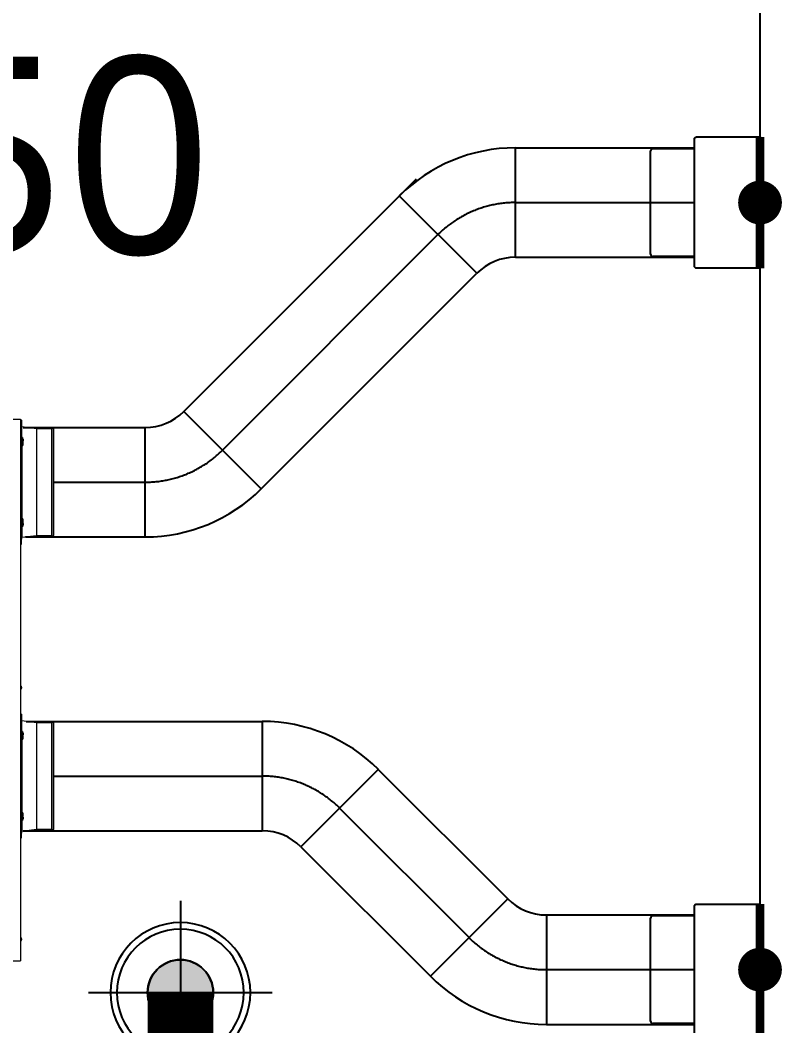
# Model space of a CAD drawing. Header units: millimetres. Extents: x 61566 to 667441, y 0 to 118800.
# Drawn here: x 447794 to 449535, y 59346 to 61644 of the extents above; entities that cross this region are included whole.
import ezdxf

# ---------------------------------------------------------------- set-up
doc = ezdxf.new("R2010")
doc.units = ezdxf.units.MM
doc.header["$LTSCALE"] = 200
doc.linetypes.add('CENTER', pattern=[50.8, 31.75, -6.35, 6.35, -6.35])
for name, color, linetype in [('DUCT', 7, 'Continuous'), ('LG-TEXT', 2, 'Continuous'), ('LG-환기', 2, 'Continuous'), ('TEXT', 3, 'Continuous'), ('환기(RA)', 2, 'Continuous'), ('환기(SA)', 3, 'Continuous'), ('환기유니트', 6, 'Continuous')]:
    doc.layers.add(name, color=color, linetype=linetype)
doc.styles.add('LG전자', font='malgun.ttf')

# ---------------------------------------------------------------- blocks, each defined once
blk = doc.blocks.new('A$C40B63A93')
at = {"color": 1}
for p, q in [((210, 420), (210, 0)), ((420, 210), (0, 210))]:
    blk.add_line(p, q, dxfattribs=at)
at = {"color": 0}
for radius in [160, 145, 75]:
    blk.add_circle((210, 210), radius, dxfattribs=at)
blk = doc.blocks.new('상업용 프리미엄환기 800~1000CMH')
at = {"layer": 'LG-환기', "color": 0, "linetype": 'Continuous', "lineweight": 18}
for p, q in [((332.5, 1261.3), (-10.4, 1261.3)), ((-10.4, 23.9), (-10.4, 1261.3)), ((-12.8, 1214.5), (-12.8, 1214.5)), ((-10.9, 1208.1), (-10.9, 1217)), ((-13.5, 965.4), (-46.9, 961.2)), ((-13.5, 941.2), (-13.5, 965.4)), ((-12.4, 980.9), (-12.6, 969.9)), ((-12.6, 937.7), (-12.6, 969.9)), ((-12.4, 980.9), (-12.4, 971.7)), ((-10.4, 980.9), (-12.4, 980.9)), ((-12.4, 969.6), (-12.4, 870.6)), ((-12, 972.4), (-12, 972.4)), ((-82.5, 962.9), (-86.8, 961.2)), ((-86.8, 961.2), (-86.8, 717.6)), ((-82.5, 962.9), (-82.5, 715.8)), ((-81.8, 962.4), (-81.8, 716.3)), ((-46.9, 961.2), (-81.8, 961.2)), ((-46.9, 717.6), (-46.9, 961.2)), ((-16.7, 935.9), (-17.1, 935.9)), ((-17.1, 935.1), (-16.7, 935.1)), ((-16.7, 937.7), (-16.7, 937.7)), ((-16.7, 933.4), (-16.7, 933.4)), ((-15.5, 923.3), (-15.5, 931.4)), ((-14.9, 940.2), (-14.9, 930.8)), ((-14.6, 940.2), (-14.9, 940.2)), ((-14.9, 930.8), (-14.6, 930.8)), ((-14.6, 924.7), (-14.6, 941.2)), ((-12.4, 941.2), (-14.6, 941.2)), ((-14.6, 930.9), (-12.5, 930.9)), ((-13.5, 755.2), (-13.5, 923.5)), ((-12.6, 751.4), (-12.6, 927.3)), ((-9.6, 870.6), (-12.4, 870.6)), ((-12.4, 697.9), (-12.4, 808.1)), ((-12.4, 808.1), (-9.6, 808.1)), ((-16.7, 743.6), (-17.1, 743.6)), ((-17.1, 742.8), (-16.7, 742.8)), ((-16.7, 745.3), (-16.7, 745.3)), ((-16.7, 741), (-16.7, 741)), ((-15.5, 747.4), (-15.5, 755.4)), ((-14.9, 747.9), (-14.9, 738.5)), ((-14.6, 747.9), (-14.9, 747.9)), ((-14.9, 738.5), (-14.6, 738.5)), ((-14.6, 737.5), (-14.6, 754)), ((-14.6, 747.8), (-12.5, 747.8)), ((-14.6, 737.5), (-12.4, 737.5)), ((-13.5, 737.5), (-13.5, 713.3)), ((-12.6, 741), (-12.6, 708.9)), ((-86.8, 717.6), (-82.5, 715.8)), ((-81.8, 717.6), (-46.9, 717.6)), ((-46.9, 717.6), (-13.5, 713.3)), ((-12.6, 708.9), (-12.4, 697.9)), ((-12.4, 697.9), (-10.4, 697.9)), ((-12.8, 639.5), (-12.8, 639.5)), ((-10.9, 633.1), (-10.9, 642)), ((-12.4, 309.6), (-12.6, 298.6)), ((-10.4, 309.6), (-12.4, 309.6)), ((-12.4, 309.6), (-12.4, 199.3)), ((-82.5, 291.6), (-86.8, 289.9)), ((-86.8, 289.9), (-86.8, 46.3)), ((-82.5, 291.6), (-82.5, 44.5)), ((-81.8, 291.1), (-81.8, 45)), ((-46.9, 289.9), (-81.8, 289.9)), ((-13.5, 294.1), (-46.9, 289.9)), ((-46.9, 46.3), (-46.9, 289.9)), ((-13.5, 269.9), (-13.5, 294.1)), ((-12.6, 266.4), (-12.6, 298.6)), ((-16.7, 264.6), (-17.1, 264.6)), ((-17.1, 263.8), (-16.7, 263.8)), ((-16.7, 266.4), (-16.7, 266.4)), ((-16.7, 262.1), (-16.7, 262.1)), ((-15.5, 252), (-15.5, 260.1)), ((-14.6, 268.9), (-14.9, 268.9)), ((-14.9, 268.9), (-14.9, 259.5)), ((-14.9, 259.5), (-14.6, 259.5)), ((-12.4, 269.9), (-14.6, 269.9)), ((-14.6, 253.4), (-14.6, 269.9)), ((-14.6, 259.6), (-12.5, 259.6)), ((-12.6, 80.1), (-12.6, 256)), ((-13.5, 83.9), (-13.5, 252.2)), ((-10.4, 199.3), (-12.4, 199.3)), ((-12.4, 136.8), (-10.4, 136.8)), ((-12.4, 26.6), (-12.4, 136.8)), ((-16.7, 72.3), (-17.1, 72.3)), ((-17.1, 71.5), (-16.7, 71.5)), ((-16.7, 74), (-16.7, 74)), ((-16.7, 69.7), (-16.7, 69.7)), ((-15.5, 76.1), (-15.5, 84.1)), ((-14.6, 76.6), (-14.9, 76.6)), ((-14.9, 76.6), (-14.9, 67.2)), ((-14.6, 66.2), (-14.6, 82.7)), ((-14.6, 76.5), (-12.5, 76.5)), ((-12.6, 69.7), (-12.6, 37.6)), ((-86.8, 46.3), (-82.5, 44.5)), ((-81.8, 46.3), (-46.9, 46.3)), ((-46.9, 46.3), (-13.5, 42)), ((-14.9, 67.2), (-14.6, 67.2)), ((-14.6, 66.2), (-12.4, 66.2)), ((-13.5, 66.2), (-13.5, 42)), ((-12.6, 37.6), (-12.4, 26.6)), ((-12.4, 26.6), (-10.4, 26.6)), ((1051.8, 23.9), (-10.4, 23.9))]:
    blk.add_line(p, q, dxfattribs=at)
for centre, radius, start, end in [((-7.8, 1212.6), 5.4, 124.6013, 158.604), ((-7.8, 1212.6), 5.4, 206.0867, 235.3987), ((-10.7, 1216.8), 0.3, 0, 124.6013), ((-10.7, 1208.4), 0.3, 235.3987, 0), ((-13.6, 966.4), 1, 277.3264, 0), ((-7, 970.5), 5.4, 128.9696, 158.604), ((-7, 970.5), 5.4, 206.0867, 231.0303), ((-82.3, 962.4), 0.5, 0, 111.8014), ((-11, 935.5), 6.09, 159.3157, 176.2321), ((-11, 935.5), 6.09, 183.7679, 200.6843), ((-11, 935.5), 6.1, 129.6019, 159.3622), ((-11, 935.5), 5.71, 175.982, 184.018), ((-11, 935.5), 6.1, 200.6378, 230.3981), ((-11, 743.2), 6.09, 159.3157, 176.2321), ((-11, 743.2), 6.09, 183.7679, 200.6843), ((-11, 743.2), 6.1, 129.6019, 159.3622), ((-11, 743.2), 5.71, 175.982, 184.018), ((-11, 743.2), 6.1, 200.6378, 230.3981), ((-82.3, 716.3), 0.5, 248.1986, 0), ((-13.6, 712.3), 1, 0, 82.6736), ((-7.8, 637.6), 5.4, 124.6013, 158.604), ((-7.8, 637.6), 5.4, 206.0867, 235.3987), ((-10.7, 641.8), 0.3, 0, 124.6013), ((-10.7, 633.4), 0.3, 235.3987, 0), ((-82.3, 291.1), 0.5, 0, 111.8014), ((-13.6, 295.1), 1, 277.3264, 0), ((-11, 264.2), 6.09, 159.3157, 176.2321), ((-11, 264.2), 6.09, 183.7679, 200.6843), ((-11, 264.2), 6.1, 129.6019, 159.3622), ((-11, 264.2), 5.71, 175.982, 184.018), ((-11, 264.2), 6.1, 200.6378, 230.3981), ((-11, 71.9), 6.09, 159.3157, 176.2321), ((-11, 71.9), 6.09, 183.7679, 200.6843), ((-11, 71.9), 6.1, 129.6019, 159.3622), ((-11, 71.9), 5.71, 175.982, 184.018), ((-11, 71.9), 6.1, 200.6378, 230.3981), ((-82.3, 45), 0.5, 248.1986, 0), ((-13.6, 41), 1, 0, 82.6736)]:
    blk.add_arc(centre, radius, start, end, dxfattribs=at)
for points, knots in [([(-13.1, 1213.3), (-13.1, 1213.2), (-13.1, 1213.2), (-13.2, 1213.2), (-13.2, 1213.2), (-13.2, 1213.2), (-13.2, 1213.2), (-13.2, 1213.1), (-13.2, 1213.1), (-13.2, 1213.1), (-13.2, 1213.1), (-13.2, 1213.1), (-13.2, 1213.1), (-13.2, 1213), (-13.2, 1213), (-13.2, 1213), (-13.2, 1213), (-13.2, 1213), (-13.2, 1213), (-13.2, 1213), (-13.2, 1213), (-13.2, 1213), (-13.1, 1213), (-13.1, 1213), (-13.1, 1213)], [0, 0, 0, 0, 0.125, 0.125, 0.1875, 0.1875, 0.25, 0.25, 0.375, 0.375, 0.4375, 0.4375, 0.5, 0.5, 0.625, 0.625, 0.6875, 0.6875, 0.75, 0.8125, 0.8125, 0.875, 0.875, 1, 1, 1, 1]), ([(-13.1, 1212.2), (-13.1, 1212.2), (-13.1, 1212.2), (-13.2, 1212.1), (-13.2, 1212.1), (-13.2, 1212.1), (-13.2, 1212.1), (-13.2, 1212.1), (-13.2, 1212.1), (-13.2, 1212.1), (-13.2, 1212.1), (-13.2, 1212.1), (-13.2, 1212.1), (-13.2, 1212.1), (-13.2, 1212), (-13.2, 1212), (-13.2, 1212), (-13.2, 1212), (-13.2, 1212), (-13.2, 1212), (-13.2, 1211.9), (-13.2, 1211.9), (-13.1, 1211.9), (-13.1, 1211.9), (-13.1, 1211.9)], [0, 0, 0, 0, 0.125, 0.125, 0.1875, 0.1875, 0.25, 0.25, 0.375, 0.375, 0.4375, 0.4375, 0.5, 0.5, 0.625, 0.625, 0.6875, 0.6875, 0.75, 0.8125, 0.8125, 0.875, 0.875, 1, 1, 1, 1]), ([(-12.8, 1214.5), (-12.9, 1214.4), (-12.9, 1214.3), (-13, 1214.1), (-13, 1214.1), (-13, 1214), (-13, 1213.9), (-13.1, 1213.7), (-13.1, 1213.5), (-13.1, 1213.3)], [0, 0, 0, 0, 0.25, 0.25, 0.375, 0.375, 0.5, 0.5, 1, 1, 1, 1]), ([(-13.1, 1213), (-13.1, 1213), (-13.1, 1213), (-13, 1213), (-13, 1213), (-12.9, 1213), (-12.9, 1213), (-12.8, 1213), (-12.8, 1213), (-12.8, 1213)], [0, 0, 0, 0, 0.5, 0.5, 0.75, 0.75, 0.875, 0.875, 1, 1, 1, 1]), ([(-12.8, 1212.2), (-12.9, 1212.2), (-13, 1212.2), (-13, 1212.2), (-13, 1212.2), (-13.1, 1212.2), (-13.1, 1212.2), (-13.1, 1212.2), (-13.1, 1212.2), (-13.1, 1212.2)], [0, 0, 0, 0, 0.5, 0.5, 0.625, 0.625, 0.75, 0.75, 1, 1, 1, 1]), ([(-13.1, 1211.9), (-13.1, 1211.7), (-13.1, 1211.6), (-13.1, 1211.5), (-13.1, 1211.4), (-13, 1211.3), (-13, 1211.3), (-13, 1211.1), (-13, 1211.1), (-13, 1211), (-12.9, 1210.8), (-12.8, 1210.7), (-12.8, 1210.6)], [0, 0, 0, 0, 0.25, 0.25, 0.375, 0.375, 0.5, 0.5, 0.625, 0.625, 0.75, 1, 1, 1, 1]), ([(-12.3, 971.2), (-12.3, 971.1), (-12.3, 971.1), (-12.4, 971.1), (-12.4, 971.1), (-12.4, 971.1), (-12.4, 971.1), (-12.4, 971), (-12.4, 971), (-12.4, 971), (-12.4, 971), (-12.4, 971), (-12.4, 971), (-12.4, 970.9), (-12.4, 970.9), (-12.4, 970.9), (-12.4, 970.9), (-12.4, 970.9), (-12.4, 970.9), (-12.4, 970.9), (-12.4, 970.9), (-12.4, 970.9), (-12.3, 970.9), (-12.3, 970.9), (-12.3, 970.9)], [0, 0, 0, 0, 0.125, 0.125, 0.1875, 0.1875, 0.25, 0.25, 0.375, 0.375, 0.4375, 0.4375, 0.5, 0.5, 0.625, 0.625, 0.6875, 0.6875, 0.75, 0.8125, 0.8125, 0.875, 0.875, 1, 1, 1, 1]), ([(-12.3, 970.1), (-12.3, 970.1), (-12.3, 970.1), (-12.4, 970), (-12.4, 970), (-12.4, 970), (-12.4, 970), (-12.4, 970), (-12.4, 970), (-12.4, 970), (-12.4, 970), (-12.4, 970), (-12.4, 970), (-12.4, 970), (-12.4, 969.9), (-12.4, 969.9), (-12.4, 969.9), (-12.4, 969.9), (-12.4, 969.9), (-12.4, 969.9), (-12.4, 969.8), (-12.4, 969.8), (-12.3, 969.8), (-12.3, 969.8), (-12.3, 969.8)], [0, 0, 0, 0, 0.125, 0.125, 0.1875, 0.1875, 0.25, 0.25, 0.375, 0.375, 0.4375, 0.4375, 0.5, 0.5, 0.625, 0.625, 0.6875, 0.6875, 0.75, 0.8125, 0.8125, 0.875, 0.875, 1, 1, 1, 1]), ([(-12, 972.4), (-12.1, 972.3), (-12.1, 972.2), (-12.2, 972), (-12.2, 972), (-12.2, 971.9), (-12.2, 971.8), (-12.3, 971.6), (-12.3, 971.4), (-12.3, 971.2)], [0, 0, 0, 0, 0.25, 0.25, 0.375, 0.375, 0.5, 0.5, 1, 1, 1, 1]), ([(-12.3, 970.9), (-12.3, 970.9), (-12.3, 970.9), (-12.2, 970.9), (-12.2, 970.9), (-12.1, 970.9), (-12.1, 970.9), (-12, 970.9), (-12, 970.9), (-12, 970.9)], [0, 0, 0, 0, 0.5, 0.5, 0.75, 0.75, 0.875, 0.875, 1, 1, 1, 1]), ([(-12, 970.1), (-12.1, 970.1), (-12.2, 970.1), (-12.2, 970.1), (-12.2, 970.1), (-12.3, 970.1), (-12.3, 970.1), (-12.3, 970.1), (-12.3, 970.1), (-12.3, 970.1)], [0, 0, 0, 0, 0.5, 0.5, 0.625, 0.625, 0.75, 0.75, 1, 1, 1, 1]), ([(-12.3, 969.8), (-12.3, 969.6), (-12.3, 969.5), (-12.3, 969.4), (-12.3, 969.3), (-12.2, 969.2), (-12.2, 969.2), (-12.2, 969), (-12.2, 969), (-12.2, 968.9), (-12.1, 968.7), (-12, 968.6), (-12, 968.5)], [0, 0, 0, 0, 0.25, 0.25, 0.375, 0.375, 0.5, 0.5, 0.625, 0.625, 0.75, 1, 1, 1, 1]), ([(-15.5, 923.3), (-15.5, 923.3), (-15.5, 923.3), (-15.4, 923.3), (-15.4, 923.3), (-15.4, 923.3), (-15.4, 923.4), (-15.3, 923.4), (-15.3, 923.5), (-15.2, 923.5), (-15.1, 923.6), (-15.1, 923.7), (-15, 923.8), (-15, 923.8), (-15, 923.8), (-15, 923.8), (-14.9, 923.9), (-14.9, 923.9), (-14.9, 924), (-14.8, 924.1), (-14.8, 924.1), (-14.8, 924.1), (-14.7, 924.2), (-14.7, 924.2), (-14.7, 924.2), (-14.7, 924.3), (-14.7, 924.3), (-14.7, 924.4), (-14.6, 924.4), (-14.6, 924.4), (-14.6, 924.5), (-14.6, 924.5), (-14.6, 924.5), (-14.6, 924.6), (-14.6, 924.6), (-14.6, 924.7), (-14.6, 924.7)], [0, 0, 0, 0, 0.015625, 0.015625, 0.03125, 0.0625, 0.0625, 0.125, 0.125, 0.25, 0.25, 0.375, 0.375, 0.40625, 0.40625, 0.4375, 0.4375, 0.5, 0.5, 0.625, 0.625, 0.65625, 0.65625, 0.6875, 0.6875, 0.75, 0.75, 0.8125, 0.8125, 0.84375, 0.84375, 0.875, 0.875, 0.9375, 0.9375, 1, 1, 1, 1]), ([(-14.6, 924.7), (-14.3, 924.8), (-13.9, 924.8), (-13.3, 924.9), (-12.9, 924.9), (-12.6, 924.9)], [0, 0, 0, 0, 0.5, 0.5, 1, 1, 1, 1]), ([(-12.6, 924.9), (-12.6, 924.8), (-12.6, 924.8), (-12.6, 924.8), (-12.6, 924.7), (-12.6, 924.7), (-12.6, 924.7), (-12.6, 924.6), (-12.6, 924.6), (-12.7, 924.6), (-12.7, 924.5), (-12.7, 924.5), (-12.7, 924.4), (-12.7, 924.4), (-12.7, 924.4), (-12.8, 924.3), (-12.8, 924.3), (-12.8, 924.2), (-12.9, 924.2), (-12.9, 924.1), (-12.9, 924), (-13, 924), (-13, 924), (-13, 924), (-13, 923.9), (-13.1, 923.9), (-13.1, 923.8), (-13.2, 923.7), (-13.3, 923.7), (-13.3, 923.6), (-13.4, 923.6), (-13.4, 923.5), (-13.4, 923.5), (-13.4, 923.5), (-13.5, 923.5), (-13.5, 923.5), (-13.5, 923.5)], [0, 0, 0, 0, 0.0625, 0.0625, 0.125, 0.125, 0.15625, 0.15625, 0.1875, 0.1875, 0.25, 0.25, 0.3125, 0.3125, 0.34375, 0.34375, 0.375, 0.375, 0.5, 0.5, 0.5625, 0.5625, 0.59375, 0.59375, 0.625, 0.625, 0.75, 0.75, 0.875, 0.875, 0.9375, 0.9375, 0.96875, 0.984375, 0.984375, 1, 1, 1, 1]), ([(-12.5, 930.9), (-12.5, 930), (-12.5, 929), (-12.6, 927.8), (-12.6, 927.6), (-12.6, 927.3)], [0, 0, 0, 0, 0.778328, 0.778328, 1, 1, 1, 1]), ([(-12.4, 939.4), (-12.4, 939.3), (-12.4, 939.1), (-12.4, 938.9), (-12.4, 938.9), (-12.4, 938.8), (-12.4, 938.7), (-12.4, 938.6), (-12.4, 938.3), (-12.4, 938), (-12.4, 937.6), (-12.4, 937.4), (-12.4, 937.3), (-12.4, 937.1), (-12.4, 937.1), (-12.4, 937), (-12.4, 937), (-12.4, 936.7), (-12.4, 936.3), (-12.4, 936), (-12.4, 935.6), (-12.4, 935.4), (-12.4, 935.1), (-12.4, 935.1), (-12.4, 935), (-12.4, 934.8), (-12.4, 934.7), (-12.4, 934.4), (-12.4, 934), (-12.4, 933.6), (-12.4, 933.3), (-12.4, 933.2), (-12.4, 933.1), (-12.4, 933), (-12.4, 932.7), (-12.4, 932.3), (-12.5, 932), (-12.5, 931.8), (-12.5, 931.7), (-12.5, 931.6), (-12.5, 931.5), (-12.5, 931.4), (-12.5, 931.4), (-12.5, 931.2), (-12.5, 931.1), (-12.5, 930.9)], [0, 0, 0, 0, 0.0625, 0.0625, 0.078125, 0.078125, 0.09375, 0.125, 0.125, 0.1875, 0.25, 0.25, 0.28125, 0.28125, 0.296875, 0.296875, 0.3125, 0.3125, 0.375, 0.4375, 0.4375, 0.5, 0.5, 0.515625, 0.515625, 0.53125, 0.5625, 0.5625, 0.625, 0.6875, 0.6875, 0.71875, 0.71875, 0.75, 0.75, 0.8125, 0.875, 0.875, 0.90625, 0.90625, 0.921875, 0.921875, 0.9375, 0.9375, 1, 1, 1, 1]), ([(-12.4, 941.2), (-12.4, 941.2), (-12.4, 941.2), (-12.4, 941.2), (-12.4, 941.2), (-12.4, 941.1), (-12.4, 941), (-12.4, 941), (-12.4, 941), (-12.4, 941), (-12.4, 941), (-12.4, 940.9), (-12.4, 940.9), (-12.4, 940.7), (-12.4, 940.6), (-12.4, 940.4), (-12.4, 940.4), (-12.4, 940.3), (-12.4, 940.3), (-12.4, 940.2), (-12.4, 940.2), (-12.4, 940), (-12.4, 939.9), (-12.4, 939.7), (-12.4, 939.6), (-12.4, 939.4)], [0, 0, 0, 0, 0.001286, 0.001286, 0.126125, 0.250964, 0.250964, 0.282174, 0.282174, 0.313384, 0.313384, 0.375804, 0.375804, 0.500643, 0.625482, 0.625482, 0.687902, 0.687902, 0.719112, 0.719112, 0.750321, 0.750321, 0.875161, 0.875161, 1, 1, 1, 1]), ([(-12.4, 870.6), (-12.4, 865.4), (-12.4, 860.2), (-12.4, 849.8), (-12.4, 839.4), (-12.4, 828.9), (-12.4, 818.5), (-12.4, 813.3), (-12.4, 808.1)], [0, 0, 0, 0, 0.25, 0.25, 0.5, 0.75, 0.75, 1, 1, 1, 1]), ([(-14.6, 754), (-14.6, 754.1), (-14.6, 754.1), (-14.6, 754.1), (-14.6, 754.2), (-14.6, 754.2), (-14.6, 754.2), (-14.6, 754.3), (-14.6, 754.3), (-14.7, 754.3), (-14.7, 754.4), (-14.7, 754.4), (-14.7, 754.5), (-14.7, 754.5), (-14.7, 754.5), (-14.8, 754.6), (-14.8, 754.6), (-14.8, 754.7), (-14.9, 754.7), (-14.9, 754.8), (-14.9, 754.8), (-15, 754.9), (-15, 754.9), (-15, 754.9), (-15, 755), (-15.1, 755), (-15.1, 755.1), (-15.2, 755.2), (-15.3, 755.2), (-15.3, 755.3), (-15.4, 755.3), (-15.4, 755.4), (-15.4, 755.4), (-15.4, 755.4), (-15.5, 755.4), (-15.5, 755.4), (-15.5, 755.4)], [0, 0, 0, 0, 0.0625, 0.0625, 0.125, 0.125, 0.15625, 0.15625, 0.1875, 0.1875, 0.25, 0.25, 0.3125, 0.3125, 0.34375, 0.34375, 0.375, 0.375, 0.5, 0.5, 0.5625, 0.5625, 0.59375, 0.59375, 0.625, 0.625, 0.75, 0.75, 0.875, 0.875, 0.9375, 0.9375, 0.96875, 0.984375, 0.984375, 1, 1, 1, 1]), ([(-12.6, 753.8), (-12.9, 753.8), (-13.3, 753.8), (-13.9, 753.9), (-14.3, 753.9), (-14.6, 754)], [0, 0, 0, 0, 0.5, 0.5, 1, 1, 1, 1]), ([(-13.5, 755.2), (-13.5, 755.2), (-13.5, 755.2), (-13.4, 755.2), (-13.4, 755.2), (-13.4, 755.2), (-13.4, 755.2), (-13.3, 755.1), (-13.3, 755.1), (-13.2, 755), (-13.1, 754.9), (-13.1, 754.8), (-13, 754.8), (-13, 754.8), (-13, 754.7), (-13, 754.7), (-12.9, 754.7), (-12.9, 754.6), (-12.9, 754.5), (-12.8, 754.5), (-12.8, 754.4), (-12.8, 754.4), (-12.7, 754.4), (-12.7, 754.3), (-12.7, 754.3), (-12.7, 754.3), (-12.7, 754.2), (-12.7, 754.2), (-12.6, 754.1), (-12.6, 754.1), (-12.6, 754.1), (-12.6, 754), (-12.6, 754), (-12.6, 754), (-12.6, 753.9), (-12.6, 753.9), (-12.6, 753.8)], [0, 0, 0, 0, 0.015625, 0.015625, 0.03125, 0.0625, 0.0625, 0.125, 0.125, 0.25, 0.25, 0.375, 0.375, 0.40625, 0.40625, 0.4375, 0.4375, 0.5, 0.5, 0.625, 0.625, 0.65625, 0.65625, 0.6875, 0.6875, 0.75, 0.75, 0.8125, 0.8125, 0.84375, 0.84375, 0.875, 0.875, 0.9375, 0.9375, 1, 1, 1, 1]), ([(-12.6, 751.4), (-12.6, 751.2), (-12.6, 750.9), (-12.5, 749.7), (-12.5, 748.7), (-12.5, 747.8)], [0, 0, 0, 0, 0.221672, 0.221672, 1, 1, 1, 1]), ([(-12.5, 747.8), (-12.5, 747.6), (-12.5, 747.5), (-12.5, 747.2), (-12.5, 746.9), (-12.4, 746.5), (-12.4, 746.3), (-12.4, 746.3), (-12.4, 746.2), (-12.4, 746.2), (-12.4, 746), (-12.4, 745.9), (-12.4, 745.7), (-12.4, 745.3), (-12.4, 744.9), (-12.4, 744.6), (-12.4, 744.5), (-12.4, 744.4), (-12.4, 744.3), (-12.4, 744.2), (-12.4, 744.2), (-12.4, 743.9), (-12.4, 743.7), (-12.4, 743.3), (-12.4, 743), (-12.4, 742.6), (-12.4, 742.3), (-12.4, 742.3), (-12.4, 742.2), (-12.4, 742.1), (-12.4, 742), (-12.4, 741.9), (-12.4, 741.6), (-12.4, 741.2), (-12.4, 740.9), (-12.4, 740.6), (-12.4, 740.5), (-12.4, 740.4), (-12.4, 740.4), (-12.4, 740.3), (-12.4, 740.3), (-12.4, 740), (-12.4, 739.9), (-12.4, 739.6), (-12.4, 739.4), (-12.4, 739.3)], [0, 0, 0, 0, 0.0625, 0.0625, 0.125, 0.1875, 0.1875, 0.203125, 0.203125, 0.21875, 0.21875, 0.25, 0.25, 0.3125, 0.375, 0.375, 0.40625, 0.40625, 0.421875, 0.421875, 0.4375, 0.4375, 0.5, 0.5, 0.5625, 0.625, 0.625, 0.640625, 0.640625, 0.65625, 0.65625, 0.6875, 0.6875, 0.75, 0.8125, 0.8125, 0.84375, 0.84375, 0.859375, 0.859375, 0.875, 0.875, 0.9375, 0.9375, 1, 1, 1, 1]), ([(-12.4, 739.3), (-12.4, 739.2), (-12.4, 739), (-12.4, 738.9), (-12.4, 738.8), (-12.4, 738.8), (-12.4, 738.7), (-12.4, 738.6), (-12.4, 738.4), (-12.4, 738.2), (-12.4, 738.1), (-12.4, 738), (-12.4, 737.9), (-12.4, 737.9), (-12.4, 737.9), (-12.4, 737.8), (-12.4, 737.8), (-12.4, 737.7), (-12.4, 737.7), (-12.4, 737.6), (-12.4, 737.6), (-12.4, 737.5), (-12.4, 737.5), (-12.4, 737.5), (-12.4, 737.5)], [0, 0, 0, 0, 0.12492, 0.12492, 0.15615, 0.15615, 0.18738, 0.24984, 0.24984, 0.37476, 0.49968, 0.49968, 0.562139, 0.562139, 0.593369, 0.593369, 0.624599, 0.624599, 0.749519, 0.874439, 0.874439, 0.999359, 0.999359, 1, 1, 1, 1]), ([(-13.1, 638.3), (-13.1, 638.2), (-13.1, 638.2), (-13.2, 638.2), (-13.2, 638.2), (-13.2, 638.2), (-13.2, 638.2), (-13.2, 638.1), (-13.2, 638.1), (-13.2, 638.1), (-13.2, 638.1), (-13.2, 638.1), (-13.2, 638.1), (-13.2, 638), (-13.2, 638), (-13.2, 638), (-13.2, 638), (-13.2, 638), (-13.2, 638), (-13.2, 638), (-13.2, 638), (-13.2, 638), (-13.1, 638), (-13.1, 638), (-13.1, 638)], [0, 0, 0, 0, 0.125, 0.125, 0.1875, 0.1875, 0.25, 0.25, 0.375, 0.375, 0.4375, 0.4375, 0.5, 0.5, 0.625, 0.625, 0.6875, 0.6875, 0.75, 0.8125, 0.8125, 0.875, 0.875, 1, 1, 1, 1]), ([(-13.1, 637.2), (-13.1, 637.2), (-13.1, 637.2), (-13.2, 637.1), (-13.2, 637.1), (-13.2, 637.1), (-13.2, 637.1), (-13.2, 637.1), (-13.2, 637.1), (-13.2, 637.1), (-13.2, 637.1), (-13.2, 637.1), (-13.2, 637.1), (-13.2, 637.1), (-13.2, 637), (-13.2, 637), (-13.2, 637), (-13.2, 637), (-13.2, 637), (-13.2, 637), (-13.2, 636.9), (-13.2, 636.9), (-13.1, 636.9), (-13.1, 636.9), (-13.1, 636.9)], [0, 0, 0, 0, 0.125, 0.125, 0.1875, 0.1875, 0.25, 0.25, 0.375, 0.375, 0.4375, 0.4375, 0.5, 0.5, 0.625, 0.625, 0.6875, 0.6875, 0.75, 0.8125, 0.8125, 0.875, 0.875, 1, 1, 1, 1]), ([(-12.8, 639.5), (-12.9, 639.4), (-12.9, 639.3), (-13, 639.1), (-13, 639.1), (-13, 639), (-13, 638.9), (-13.1, 638.7), (-13.1, 638.5), (-13.1, 638.3)], [0, 0, 0, 0, 0.25, 0.25, 0.375, 0.375, 0.5, 0.5, 1, 1, 1, 1]), ([(-13.1, 638), (-13.1, 638), (-13.1, 638), (-13, 638), (-13, 638), (-12.9, 638), (-12.9, 638), (-12.8, 638), (-12.8, 638), (-12.8, 638)], [0, 0, 0, 0, 0.5, 0.5, 0.75, 0.75, 0.875, 0.875, 1, 1, 1, 1]), ([(-12.8, 637.2), (-12.9, 637.2), (-13, 637.2), (-13, 637.2), (-13, 637.2), (-13.1, 637.2), (-13.1, 637.2), (-13.1, 637.2), (-13.1, 637.2), (-13.1, 637.2)], [0, 0, 0, 0, 0.5, 0.5, 0.625, 0.625, 0.75, 0.75, 1, 1, 1, 1]), ([(-13.1, 636.9), (-13.1, 636.7), (-13.1, 636.6), (-13.1, 636.5), (-13.1, 636.4), (-13, 636.3), (-13, 636.3), (-13, 636.1), (-13, 636.1), (-13, 636), (-12.9, 635.8), (-12.8, 635.7), (-12.8, 635.6)], [0, 0, 0, 0, 0.25, 0.25, 0.375, 0.375, 0.5, 0.5, 0.625, 0.625, 0.75, 1, 1, 1, 1]), ([(-15.5, 252), (-15.5, 252), (-15.5, 252), (-15.4, 252), (-15.4, 252), (-15.4, 252), (-15.4, 252.1), (-15.3, 252.1), (-15.3, 252.2), (-15.2, 252.2), (-15.1, 252.3), (-15.1, 252.4), (-15, 252.5), (-15, 252.5), (-15, 252.5), (-15, 252.5), (-14.9, 252.6), (-14.9, 252.6), (-14.9, 252.7), (-14.8, 252.8), (-14.8, 252.8), (-14.8, 252.8), (-14.7, 252.9), (-14.7, 252.9), (-14.7, 252.9), (-14.7, 253), (-14.7, 253), (-14.7, 253.1), (-14.6, 253.1), (-14.6, 253.1), (-14.6, 253.2), (-14.6, 253.2), (-14.6, 253.2), (-14.6, 253.3), (-14.6, 253.3), (-14.6, 253.4), (-14.6, 253.4)], [0, 0, 0, 0, 0.015625, 0.015625, 0.03125, 0.0625, 0.0625, 0.125, 0.125, 0.25, 0.25, 0.375, 0.375, 0.40625, 0.40625, 0.4375, 0.4375, 0.5, 0.5, 0.625, 0.625, 0.65625, 0.65625, 0.6875, 0.6875, 0.75, 0.75, 0.8125, 0.8125, 0.84375, 0.84375, 0.875, 0.875, 0.9375, 0.9375, 1, 1, 1, 1]), ([(-14.6, 253.4), (-14.3, 253.5), (-13.9, 253.5), (-13.3, 253.6), (-12.9, 253.6), (-12.6, 253.6)], [0, 0, 0, 0, 0.5, 0.5, 1, 1, 1, 1]), ([(-12.6, 253.6), (-12.6, 253.5), (-12.6, 253.5), (-12.6, 253.5), (-12.6, 253.4), (-12.6, 253.4), (-12.6, 253.4), (-12.6, 253.3), (-12.6, 253.3), (-12.7, 253.3), (-12.7, 253.2), (-12.7, 253.2), (-12.7, 253.1), (-12.7, 253.1), (-12.7, 253.1), (-12.8, 253), (-12.8, 253), (-12.8, 252.9), (-12.9, 252.9), (-12.9, 252.8), (-12.9, 252.7), (-13, 252.7), (-13, 252.7), (-13, 252.7), (-13, 252.6), (-13.1, 252.6), (-13.1, 252.5), (-13.2, 252.4), (-13.3, 252.4), (-13.3, 252.3), (-13.4, 252.3), (-13.4, 252.2), (-13.4, 252.2), (-13.4, 252.2), (-13.5, 252.2), (-13.5, 252.2), (-13.5, 252.2)], [0, 0, 0, 0, 0.0625, 0.0625, 0.125, 0.125, 0.15625, 0.15625, 0.1875, 0.1875, 0.25, 0.25, 0.3125, 0.3125, 0.34375, 0.34375, 0.375, 0.375, 0.5, 0.5, 0.5625, 0.5625, 0.59375, 0.59375, 0.625, 0.625, 0.75, 0.75, 0.875, 0.875, 0.9375, 0.9375, 0.96875, 0.984375, 0.984375, 1, 1, 1, 1]), ([(-12.5, 259.6), (-12.5, 258.7), (-12.5, 257.7), (-12.6, 256.5), (-12.6, 256.3), (-12.6, 256)], [0, 0, 0, 0, 0.778328, 0.778328, 1, 1, 1, 1]), ([(-12.4, 268.1), (-12.4, 268), (-12.4, 267.8), (-12.4, 267.6), (-12.4, 267.6), (-12.4, 267.5), (-12.4, 267.4), (-12.4, 267.3), (-12.4, 267), (-12.4, 266.7), (-12.4, 266.3), (-12.4, 266.1), (-12.4, 266), (-12.4, 265.8), (-12.4, 265.8), (-12.4, 265.7), (-12.4, 265.7), (-12.4, 265.4), (-12.4, 265), (-12.4, 264.7), (-12.4, 264.3), (-12.4, 264.1), (-12.4, 263.8), (-12.4, 263.8), (-12.4, 263.7), (-12.4, 263.5), (-12.4, 263.4), (-12.4, 263.1), (-12.4, 262.7), (-12.4, 262.3), (-12.4, 262), (-12.4, 261.9), (-12.4, 261.8), (-12.4, 261.7), (-12.4, 261.4), (-12.4, 261), (-12.5, 260.7), (-12.5, 260.5), (-12.5, 260.4), (-12.5, 260.3), (-12.5, 260.2), (-12.5, 260.1), (-12.5, 260.1), (-12.5, 259.9), (-12.5, 259.8), (-12.5, 259.6)], [0, 0, 0, 0, 0.0625, 0.0625, 0.078125, 0.078125, 0.09375, 0.125, 0.125, 0.1875, 0.25, 0.25, 0.28125, 0.28125, 0.296875, 0.296875, 0.3125, 0.3125, 0.375, 0.4375, 0.4375, 0.5, 0.5, 0.515625, 0.515625, 0.53125, 0.5625, 0.5625, 0.625, 0.6875, 0.6875, 0.71875, 0.71875, 0.75, 0.75, 0.8125, 0.875, 0.875, 0.90625, 0.90625, 0.921875, 0.921875, 0.9375, 0.9375, 1, 1, 1, 1]), ([(-12.4, 269.9), (-12.4, 269.9), (-12.4, 269.9), (-12.4, 269.9), (-12.4, 269.9), (-12.4, 269.8), (-12.4, 269.7), (-12.4, 269.7), (-12.4, 269.7), (-12.4, 269.7), (-12.4, 269.7), (-12.4, 269.6), (-12.4, 269.6), (-12.4, 269.4), (-12.4, 269.3), (-12.4, 269.1), (-12.4, 269.1), (-12.4, 269), (-12.4, 269), (-12.4, 268.9), (-12.4, 268.9), (-12.4, 268.7), (-12.4, 268.6), (-12.4, 268.4), (-12.4, 268.3), (-12.4, 268.1)], [0, 0, 0, 0, 0.001286, 0.001286, 0.126125, 0.250964, 0.250964, 0.282174, 0.282174, 0.313384, 0.313384, 0.375804, 0.375804, 0.500643, 0.625482, 0.625482, 0.687902, 0.687902, 0.719112, 0.719112, 0.750321, 0.750321, 0.875161, 0.875161, 1, 1, 1, 1]), ([(-12.4, 199.3), (-12.4, 194.1), (-12.4, 188.9), (-12.4, 178.5), (-12.4, 168.1), (-12.4, 157.6), (-12.4, 147.2), (-12.4, 142), (-12.4, 136.8)], [0, 0, 0, 0, 0.25, 0.25, 0.5, 0.75, 0.75, 1, 1, 1, 1]), ([(-14.6, 82.7), (-14.6, 82.8), (-14.6, 82.8), (-14.6, 82.8), (-14.6, 82.9), (-14.6, 82.9), (-14.6, 82.9), (-14.6, 83), (-14.6, 83), (-14.7, 83), (-14.7, 83.1), (-14.7, 83.1), (-14.7, 83.2), (-14.7, 83.2), (-14.7, 83.2), (-14.8, 83.3), (-14.8, 83.3), (-14.8, 83.4), (-14.9, 83.4), (-14.9, 83.5), (-14.9, 83.5), (-15, 83.6), (-15, 83.6), (-15, 83.6), (-15, 83.7), (-15.1, 83.7), (-15.1, 83.8), (-15.2, 83.9), (-15.3, 83.9), (-15.3, 84), (-15.4, 84), (-15.4, 84.1), (-15.4, 84.1), (-15.4, 84.1), (-15.5, 84.1), (-15.5, 84.1), (-15.5, 84.1)], [0, 0, 0, 0, 0.0625, 0.0625, 0.125, 0.125, 0.15625, 0.15625, 0.1875, 0.1875, 0.25, 0.25, 0.3125, 0.3125, 0.34375, 0.34375, 0.375, 0.375, 0.5, 0.5, 0.5625, 0.5625, 0.59375, 0.59375, 0.625, 0.625, 0.75, 0.75, 0.875, 0.875, 0.9375, 0.9375, 0.96875, 0.984375, 0.984375, 1, 1, 1, 1]), ([(-12.6, 82.5), (-12.9, 82.5), (-13.3, 82.5), (-13.9, 82.6), (-14.3, 82.6), (-14.6, 82.7)], [0, 0, 0, 0, 0.5, 0.5, 1, 1, 1, 1]), ([(-13.5, 83.9), (-13.5, 83.9), (-13.5, 83.9), (-13.4, 83.9), (-13.4, 83.9), (-13.4, 83.9), (-13.4, 83.9), (-13.3, 83.8), (-13.3, 83.8), (-13.2, 83.7), (-13.1, 83.6), (-13.1, 83.5), (-13, 83.5), (-13, 83.5), (-13, 83.4), (-13, 83.4), (-12.9, 83.4), (-12.9, 83.3), (-12.9, 83.2), (-12.8, 83.2), (-12.8, 83.1), (-12.8, 83.1), (-12.7, 83.1), (-12.7, 83), (-12.7, 83), (-12.7, 83), (-12.7, 82.9), (-12.7, 82.9), (-12.6, 82.8), (-12.6, 82.8), (-12.6, 82.8), (-12.6, 82.7), (-12.6, 82.7), (-12.6, 82.7), (-12.6, 82.6), (-12.6, 82.6), (-12.6, 82.5)], [0, 0, 0, 0, 0.015625, 0.015625, 0.03125, 0.0625, 0.0625, 0.125, 0.125, 0.25, 0.25, 0.375, 0.375, 0.40625, 0.40625, 0.4375, 0.4375, 0.5, 0.5, 0.625, 0.625, 0.65625, 0.65625, 0.6875, 0.6875, 0.75, 0.75, 0.8125, 0.8125, 0.84375, 0.84375, 0.875, 0.875, 0.9375, 0.9375, 1, 1, 1, 1]), ([(-12.6, 80.1), (-12.6, 79.9), (-12.6, 79.6), (-12.5, 78.4), (-12.5, 77.4), (-12.5, 76.5)], [0, 0, 0, 0, 0.221672, 0.221672, 1, 1, 1, 1]), ([(-12.5, 76.5), (-12.5, 76.3), (-12.5, 76.2), (-12.5, 75.9), (-12.5, 75.6), (-12.4, 75.2), (-12.4, 75), (-12.4, 75), (-12.4, 74.9), (-12.4, 74.9), (-12.4, 74.7), (-12.4, 74.6), (-12.4, 74.4), (-12.4, 74), (-12.4, 73.6), (-12.4, 73.3), (-12.4, 73.2), (-12.4, 73.1), (-12.4, 73), (-12.4, 72.9), (-12.4, 72.9), (-12.4, 72.6), (-12.4, 72.4), (-12.4, 72), (-12.4, 71.7), (-12.4, 71.3), (-12.4, 71), (-12.4, 71), (-12.4, 70.9), (-12.4, 70.8), (-12.4, 70.7), (-12.4, 70.6), (-12.4, 70.3), (-12.4, 69.9), (-12.4, 69.6), (-12.4, 69.3), (-12.4, 69.2), (-12.4, 69.1), (-12.4, 69.1), (-12.4, 69), (-12.4, 69), (-12.4, 68.7), (-12.4, 68.6), (-12.4, 68.3), (-12.4, 68.1), (-12.4, 68)], [0, 0, 0, 0, 0.0625, 0.0625, 0.125, 0.1875, 0.1875, 0.203125, 0.203125, 0.21875, 0.21875, 0.25, 0.25, 0.3125, 0.375, 0.375, 0.40625, 0.40625, 0.421875, 0.421875, 0.4375, 0.4375, 0.5, 0.5, 0.5625, 0.625, 0.625, 0.640625, 0.640625, 0.65625, 0.65625, 0.6875, 0.6875, 0.75, 0.8125, 0.8125, 0.84375, 0.84375, 0.859375, 0.859375, 0.875, 0.875, 0.9375, 0.9375, 1, 1, 1, 1]), ([(-12.4, 68), (-12.4, 67.9), (-12.4, 67.7), (-12.4, 67.6), (-12.4, 67.5), (-12.4, 67.5), (-12.4, 67.4), (-12.4, 67.3), (-12.4, 67.1), (-12.4, 66.9), (-12.4, 66.8), (-12.4, 66.7), (-12.4, 66.6), (-12.4, 66.6), (-12.4, 66.6), (-12.4, 66.5), (-12.4, 66.5), (-12.4, 66.4), (-12.4, 66.4), (-12.4, 66.3), (-12.4, 66.3), (-12.4, 66.2), (-12.4, 66.2), (-12.4, 66.2), (-12.4, 66.2)], [0, 0, 0, 0, 0.12492, 0.12492, 0.15615, 0.15615, 0.18738, 0.24984, 0.24984, 0.37476, 0.49968, 0.49968, 0.562139, 0.562139, 0.593369, 0.593369, 0.624599, 0.624599, 0.749519, 0.874439, 0.874439, 0.999359, 0.999359, 1, 1, 1, 1])]:
    blk.add_open_spline(points, degree=3, knots=knots, dxfattribs=at)
for points in [[(-12.8, 1213), (-12.8, 1212.7), (-12.8, 1212.4), (-12.8, 1212.2)], [(-12.8, 1210.6), (-12.8, 1210.6), (-12.8, 1210.6), (-12.8, 1210.6)], [(-12, 970.9), (-12, 970.6), (-12, 970.3), (-12, 970.1)], [(-12, 968.5), (-12, 968.5), (-12, 968.5), (-12, 968.5)], [(-13.5, 923.5), (-14.1, 923.4), (-14.8, 923.3), (-15.5, 923.3)], [(-14.6, 924.7), (-14.6, 924.7), (-14.6, 924.7), (-14.6, 924.7)], [(-15.5, 755.4), (-14.8, 755.4), (-14.1, 755.3), (-13.5, 755.2)], [(-14.6, 754), (-14.6, 754), (-14.6, 754), (-14.6, 754)], [(-12.8, 638), (-12.8, 637.7), (-12.8, 637.4), (-12.8, 637.2)], [(-12.8, 635.6), (-12.8, 635.6), (-12.8, 635.6), (-12.8, 635.6)], [(-14.6, 253.4), (-14.6, 253.4), (-14.6, 253.4), (-14.6, 253.4)], [(-13.5, 252.2), (-14.1, 252.1), (-14.8, 252), (-15.5, 252)], [(-15.5, 84.1), (-14.8, 84.1), (-14.1, 84), (-13.5, 83.9)], [(-14.6, 82.7), (-14.6, 82.7), (-14.6, 82.7), (-14.6, 82.7)]]:
    blk.add_open_spline(points, degree=3, dxfattribs=at)
blk = doc.blocks.new('A$C3E546C15')
at = {"color": 0}
for p, q in [((0, 32), (0, 268)), ((100, 273), (5, 273)), ((100, 27), (5, 27))]:
    blk.add_line(p, q, dxfattribs=at)
blk.add_lwpolyline([(250, 0), (105, 0, -0.414214), (100, 5), (100, 295, -0.414214), (105, 300), (250, 300)], format="xyb", close=True, dxfattribs=at)
at = {"color": 0, "const_width": 20}
blk.add_lwpolyline([(250, 0), (250, 300)], dxfattribs=at)
at = {"color": 0}
for centre, start, end in [((5, 268), 90, 180), ((5, 32), 180, 270)]:
    blk.add_arc(centre, 5, start, end, dxfattribs=at)
blk = doc.blocks.new('_Dot')
at = {"color": 0, "linetype": 'ByBlock', "lineweight": -2}
blk.add_line((-0.5, 0), (-1, 0), dxfattribs=at)
at = {"color": 0, "linetype": 'ByBlock', "const_width": 0.5}
blk.add_lwpolyline([(-0.25, 0, 1), (0.25, 0, 1)], format="xyb", close=True, dxfattribs=at)

msp = doc.modelspace()

# ---------------------------------------------------------------- hatches: boundary and pattern name
at = {"layer": '환기(SA)'}
h = msp.add_hatch(color=256, dxfattribs=at)
edge = h.paths.add_edge_path()
edge.add_arc((448160.4, 59421.7), 75, 180, 540)

# ---------------------------------------------------------------- linework, layer by layer
at = {"layer": 'LG-TEXT', "linetype": 'ByBlock', "lineweight": -2}
msp.add_polyline3d([(449485, 56572.1, 0), (449485, 67197.8, 0)], dxfattribs=at)
at = {"layer": '환기(RA)'}
for p, q in [((447808.1, 60041.4), (448347.6, 60041.4)), ((448347.6, 60041.4), (448347.6, 59791.4)), ((448612.7, 59931.6), (448435.9, 59754.8)), ((448612.7, 59931.6), (448908.4, 59635.9)), ((447801, 59791.4), (448347.6, 59791.4)), ((448435.9, 59754.8), (448731.7, 59459.1)), ((448908.4, 59635.9), (448731.7, 59459.1)), ((448996.8, 59599.2), (449335, 59599.2)), ((448996.8, 59599.2), (448996.8, 59349.2)), ((448996.8, 59349.2), (449335, 59349.2))]:
    msp.add_line(p, q, dxfattribs=at)
for centre, radius, start, end in [((448347.6, 59666.4), 375, 45, 90), ((448347.6, 59666.4), 125, 45, 90), ((448996.8, 59724.2), 125, 225, 270), ((448996.8, 59724.2), 375, 225, 270)]:
    msp.add_arc(centre, radius, start, end, dxfattribs=at)
at = {"layer": '환기(SA)'}
for p, q in [((448925.9, 61351.7), (449335, 61351.7)), ((448925.9, 61101.7), (448925.9, 61351.7)), ((448168.4, 60749.5), (448700, 61281.1)), ((448837.5, 61065.1), (448660.7, 61241.9)), ((448925.9, 61101.7), (449335, 61101.7)), ((448345.2, 60572.7), (448837.5, 61065.1)), ((448345.2, 60572.7), (448168.4, 60749.5)), ((447801, 60712.9), (448080, 60712.9)), ((448080, 60462.9), (448080, 60712.9)), ((447806.6, 60462.9), (448080, 60462.9))]:
    msp.add_line(p, q, dxfattribs=at)
at = {"layer": '환기(SA)', "color": 1, "linetype": 'CENTER'}
for p, q in [((448925.9, 61226.7), (449335, 61226.7)), ((448256.8, 60661.1), (448749.1, 61153.5)), ((447871.4, 60587.9), (448080, 60587.9)), ((447871.4, 59916.4), (448347.6, 59916.4)), ((448524.3, 59843.2), (448820, 59547.5)), ((448996.8, 59474.2), (449335, 59474.2))]:
    msp.add_line(p, q, dxfattribs=at)
at = {"layer": '환기(SA)', "const_width": 150}
msp.add_lwpolyline([(448160.4, 59249.6), (448160.4, 59421.7)], dxfattribs=at)
at = {"layer": '환기(SA)'}
msp.add_circle((448160.4, 59421.7), 75, dxfattribs=at)
for centre, radius, start, end in [((448925.9, 60976.7), 375, 90, 135), ((448925.9, 60976.7), 125, 90, 135), ((448080, 60837.9), 125, 270, 315), ((448080, 60837.9), 375, 270, 315)]:
    msp.add_arc(centre, radius, start, end, dxfattribs=at)
at = {"layer": '환기(SA)', "color": 1, "linetype": 'CENTER'}
for centre, start, end in [((448925.9, 60976.7), 90, 135), ((448080, 60837.9), 270, 315), ((448347.6, 59666.4), 45, 90), ((448996.8, 59724.2), 225, 270)]:
    msp.add_arc(centre, 250, start, end, dxfattribs=at)

# ---------------------------------------------------------------- block references
at = {"layer": 'DUCT', "color": 7}
for p in [(449235, 61076.7), (449235, 59324.2)]:
    msp.add_blockref('A$C3E546C15', p, dxfattribs=at)
at = {"layer": 'LG-TEXT', "xscale": 100, "yscale": 100, "zscale": 100}
for p, rotation in [((449485, 61226.7), 269.9999999999989), ((449485, 59474.2), 269.9999999999987)]:
    msp.add_blockref('_Dot', p, dxfattribs=dict(at, rotation=rotation))
at = {"layer": '환기(SA)', "xscale": -1}
msp.add_blockref('A$C40B63A93', (448370.4, 59211.7), dxfattribs=at)
at = {"layer": '환기유니트', "rotation": 180}
msp.add_blockref('상업용 프리미엄환기 800~1000CMH', (447784.6, 60756), dxfattribs=at)

# ---------------------------------------------------------------- texts
at = {"layer": 'TEXT', "color": 2, "style": 'LG전자'}
msp.add_text('ø250', height=450, dxfattribs=at).set_placement((446872.6, 61109.7, 0))

doc.saveas('drawing.dxf')
